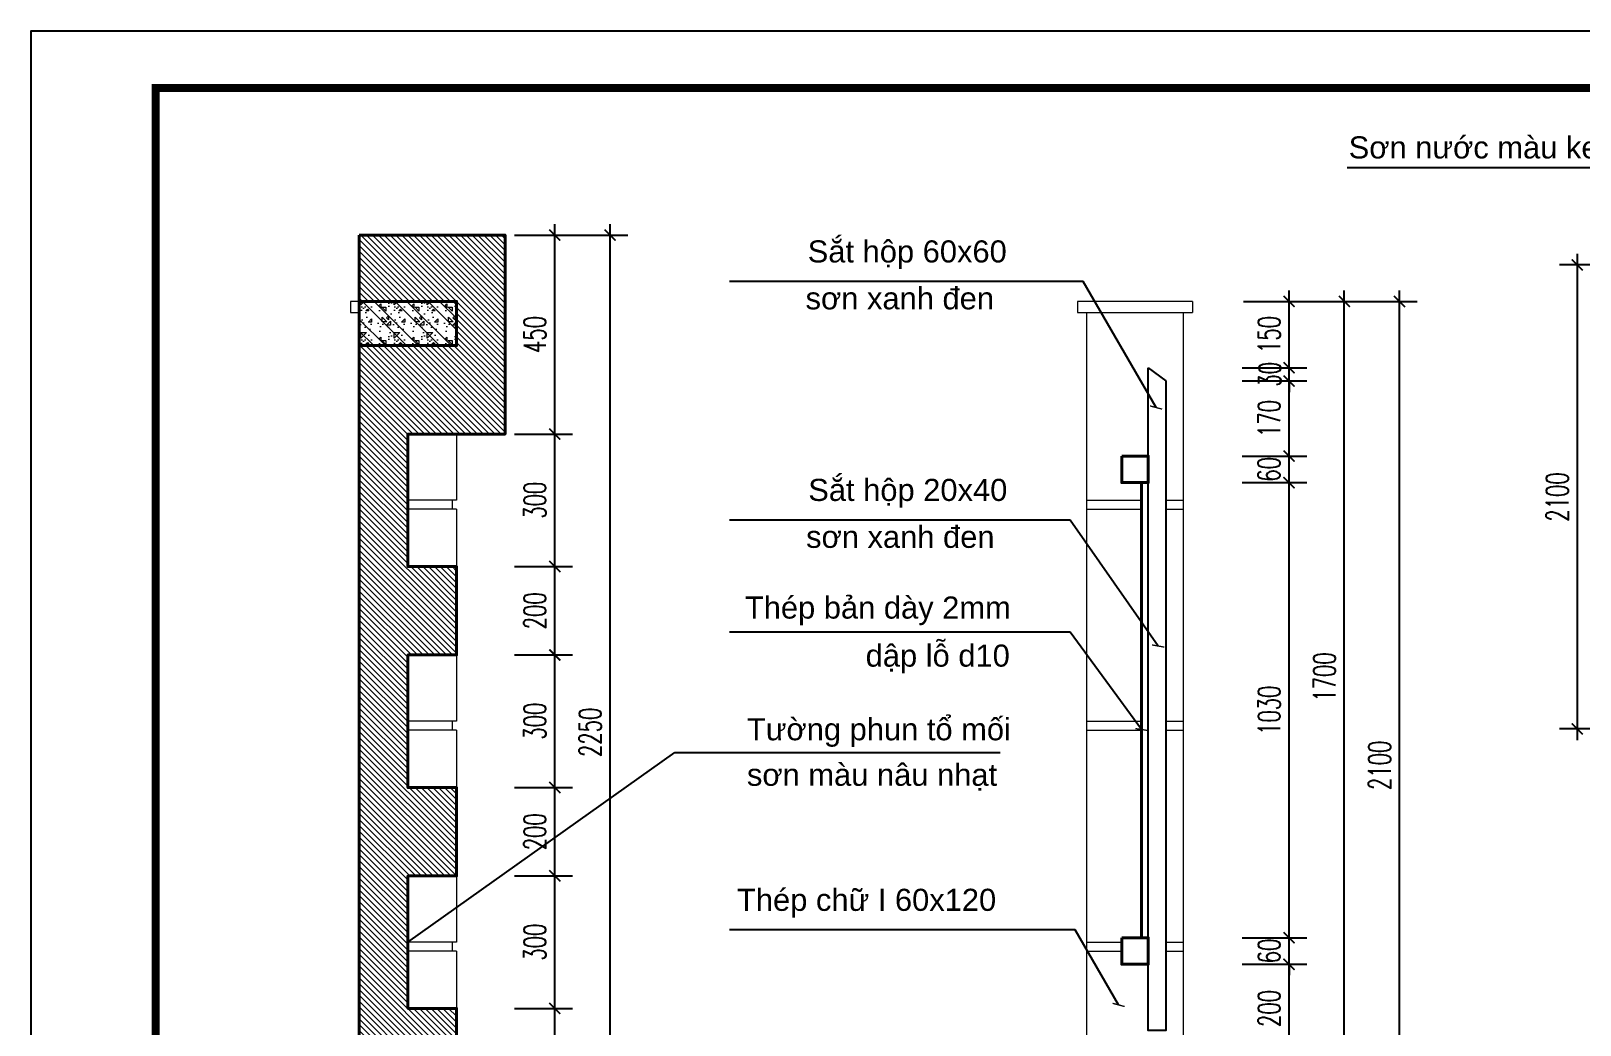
# Model space of a CAD drawing. Header units: millimetres. Extents: x -229618 to 2906, y -178063 to 96806.
# Drawn here: x -147429 to -140418, y -68350 to -63851 of the extents above; entities that cross this region are included whole.
import ezdxf

# ---------------------------------------------------------------- set-up
doc = ezdxf.new("R2010")
doc.units = ezdxf.units.MM
doc.header["$LTSCALE"] = 200
doc.header["$MEASUREMENT"] = 0
doc.header["$PDMODE"] = 3
doc.header["$PDSIZE"] = 50
doc.layers.get('0').update_dxf_attribs({"color": 95, "linetype": 'CONTINUOUS'})
doc.layers.get('DEFPOINTS').update_dxf_attribs({"linetype": 'CONTINUOUS'})
for name, color, linetype, lineweight in [('cat', 1, 'CONTINUOUS', 40), ('hatch', 250, 'CONTINUOUS', 5), ('thay', 7, 'CONTINUOUS', 18)]:
    doc.layers.add(name, color=color, linetype=linetype, lineweight=lineweight)
for name, color, linetype in [('CUA', 145, 'CONTINUOUS'), ('DIM', 251, 'CONTINUOUS'), ('KHUNGTEN', 7, 'CONTINUOUS'), ('TEXT', 33, 'CONTINUOUS')]:
    doc.layers.add(name, color=color, linetype=linetype)
doc.layers.add('in', color=203, linetype='CONTINUOUS', lineweight=5, plot=False)
doc.styles.add('Arial iso', font='vnarial_0.ttf')
doc.styles.add('Scale', font='vnsimli.shx', dxfattribs={"width": 0.65, "bigfont": 'bigfont.shx'})
doc.dimstyles.new('Scale', dxfattribs={"dimscale": 75, "dimtxt": 2, "dimasz": 1, "dimexe": 1.6, "dimexo": 0, "dimgap": 0.8, "dimtad": 1, "dimdec": 0, "dimzin": 0, "dimdsep": 46, "dimtxsty": 'Scale', "dimblk": 'ARCHTICK', "dimcen": 0.1, "dimdle": 1, "dimclrd": 256, "dimclre": 256, "dimclrt": 3, "dimadec": 0, "dimazin": 0, "dimtfac": 1, "dimtdec": 0, "dimtix": 1, "dimtmove": 2, "dimatfit": 3, "dimldrblk": 'ARCHTICK', "dimfxl": 0, "dimtolj": 1, "dimtzin": 0, "dimarcsym": 0})

# ---------------------------------------------------------------- blocks, each defined once
blk = doc.blocks.new('KhungA3')
at = {"layer": 'DEFPOINTS', "color": 8}
blk.add_lwpolyline([(-3.74, 3.81), (416.31, 3.81), (416.31, 300.81), (-3.74, 300.81)], close=True, dxfattribs=at)
at = {"layer": 'KHUNGTEN', "color": 4, "const_width": 0.724}
blk.add_lwpolyline([(7.54, 8.99), (411.13, 8.99), (411.13, 295.64), (7.54, 295.64)], close=True, dxfattribs=at)
blk = doc.blocks.new('_ArchTick')
at = {"color": 0, "linetype": 'ByBlock', "const_width": 0.15}
blk.add_lwpolyline([(-0.5, -0.5), (0.5, 0.5)], dxfattribs=at)
blk = doc.blocks.new('*D1586')
at = {"layer": 'DEFPOINTS', "color": 0}
for p in [(-141947.7, -68074.7), (-141735.2, -68074.7), (-141947.7, -68474.7)]:
    blk.add_point(p, dxfattribs=at)
at = {"layer": 'DIM', "lineweight": -2}
for p, q in [((-141735.2, -68524.7), (-141735.2, -68024.7)), ((-141947.7, -68074.7), (-141655.2, -68074.7)), ((-141947.7, -68474.7), (-141655.2, -68474.7))]:
    blk.add_line(p, q, dxfattribs=at)
at = {"layer": 'DIM', "lineweight": -2, "xscale": 50, "yscale": 50, "zscale": 50}
for p, rotation in [((-141735.2, -68074.7), 90), ((-141735.2, -68474.7), 270)]:
    blk.add_blockref('_ArchTick', p, dxfattribs=dict(at, rotation=rotation))
at = {"layer": 'DIM', "color": 3, "insert": (-141825.2, -68274.7), "char_height": 100, "attachment_point": 5, "rotation": 90, "style": 'Scale'}
blk.add_mtext('\\A1;200', dxfattribs=at)
blk = doc.blocks.new('*D1587')
at = {"layer": 'DEFPOINTS', "color": 0}
for p in [(-141947.7, -67954.7), (-141735.2, -67954.7), (-141947.7, -68074.7)]:
    blk.add_point(p, dxfattribs=at)
at = {"layer": 'DIM', "lineweight": -2}
for p, q in [((-141735.2, -67954.7), (-141735.2, -67904.7)), ((-141947.7, -67954.7), (-141655.2, -67954.7)), ((-141735.2, -68074.7), (-141735.2, -67954.7)), ((-141947.7, -68074.7), (-141655.2, -68074.7)), ((-141735.2, -68074.7), (-141735.2, -68124.7))]:
    blk.add_line(p, q, dxfattribs=at)
at = {"layer": 'DIM', "lineweight": -2, "xscale": 50, "yscale": 50, "zscale": 50}
for p, rotation in [((-141735.2, -67954.7), 270), ((-141735.2, -68074.7), 90)]:
    blk.add_blockref('_ArchTick', p, dxfattribs=dict(at, rotation=rotation))
at = {"layer": 'DIM', "color": 3, "insert": (-141825.2, -68014.7), "char_height": 100, "attachment_point": 5, "rotation": 90, "style": 'Scale'}
blk.add_mtext('\\A1;60', dxfattribs=at)
blk = doc.blocks.new('*D1588')
at = {"layer": 'DEFPOINTS', "color": 0}
for p in [(-141947.7, -65894.7), (-141735.2, -65894.7), (-141947.7, -67954.7)]:
    blk.add_point(p, dxfattribs=at)
at = {"layer": 'DIM', "lineweight": -2}
for p, q in [((-141947.7, -65894.7), (-141655.2, -65894.7)), ((-141735.2, -68004.7), (-141735.2, -65844.7)), ((-141947.7, -67954.7), (-141655.2, -67954.7))]:
    blk.add_line(p, q, dxfattribs=at)
at = {"layer": 'DIM', "lineweight": -2, "xscale": 50, "yscale": 50, "zscale": 50}
for p, rotation in [((-141735.2, -65894.7), 90), ((-141735.2, -67954.7), 270)]:
    blk.add_blockref('_ArchTick', p, dxfattribs=dict(at, rotation=rotation))
at = {"layer": 'DIM', "color": 3, "insert": (-141825.2, -66924.7), "char_height": 100, "attachment_point": 5, "rotation": 90, "style": 'Scale'}
blk.add_mtext('\\A1;1030', dxfattribs=at)
blk = doc.blocks.new('*D1589')
at = {"layer": 'DEFPOINTS', "color": 0}
for p in [(-141947.7, -65774.7), (-141735.2, -65774.7), (-141947.7, -65894.7)]:
    blk.add_point(p, dxfattribs=at)
at = {"layer": 'DIM', "lineweight": -2}
for p, q in [((-141735.2, -65944.7), (-141735.2, -65724.7)), ((-141947.7, -65774.7), (-141655.2, -65774.7)), ((-141947.7, -65894.7), (-141655.2, -65894.7))]:
    blk.add_line(p, q, dxfattribs=at)
at = {"layer": 'DIM', "lineweight": -2, "xscale": 50, "yscale": 50, "zscale": 50}
for p, rotation in [((-141735.2, -65774.7), 90), ((-141735.2, -65894.7), 270)]:
    blk.add_blockref('_ArchTick', p, dxfattribs=dict(at, rotation=rotation))
at = {"layer": 'DIM', "color": 3, "insert": (-141826, -65834.7), "char_height": 100, "attachment_point": 5, "rotation": 90, "style": 'Scale'}
blk.add_mtext('\\A1;60', dxfattribs=at)
blk = doc.blocks.new('*D1590')
at = {"layer": 'DEFPOINTS', "color": 0}
for p in [(-141947.7, -65434.7), (-141735.2, -65434.7), (-141947.7, -65774.7)]:
    blk.add_point(p, dxfattribs=at)
at = {"layer": 'DIM', "lineweight": -2}
for p, q in [((-141735.2, -65824.7), (-141735.2, -65384.7)), ((-141947.7, -65434.7), (-141655.2, -65434.7)), ((-141947.7, -65774.7), (-141655.2, -65774.7))]:
    blk.add_line(p, q, dxfattribs=at)
at = {"layer": 'DIM', "lineweight": -2, "xscale": 50, "yscale": 50, "zscale": 50}
for p, rotation in [((-141735.2, -65434.7), 90), ((-141735.2, -65774.7), 270)]:
    blk.add_blockref('_ArchTick', p, dxfattribs=dict(at, rotation=rotation))
at = {"layer": 'DIM', "color": 3, "insert": (-141825.2, -65604.7), "char_height": 100, "attachment_point": 5, "rotation": 90, "style": 'Scale'}
blk.add_mtext('\\A1;170', dxfattribs=at)
blk = doc.blocks.new('*D1591')
at = {"layer": 'DEFPOINTS', "color": 0}
for p in [(-141947.7, -65374.7), (-141735.2, -65374.7), (-141947.7, -65434.7)]:
    blk.add_point(p, dxfattribs=at)
at = {"layer": 'DIM', "lineweight": -2}
for p, q in [((-141735.2, -65374.7), (-141735.2, -65324.7)), ((-141947.7, -65374.7), (-141655.2, -65374.7)), ((-141735.2, -65434.7), (-141735.2, -65374.7)), ((-141947.7, -65434.7), (-141655.2, -65434.7)), ((-141735.2, -65434.7), (-141735.2, -65484.7))]:
    blk.add_line(p, q, dxfattribs=at)
at = {"layer": 'DIM', "lineweight": -2, "xscale": 50, "yscale": 50, "zscale": 50}
for p, rotation in [((-141735.2, -65374.7), 270), ((-141735.2, -65434.7), 90)]:
    blk.add_blockref('_ArchTick', p, dxfattribs=dict(at, rotation=rotation))
at = {"layer": 'DIM', "color": 3, "insert": (-141822.4, -65404.7), "char_height": 100, "attachment_point": 5, "rotation": 90, "style": 'Scale'}
blk.add_mtext('\\A1;30', dxfattribs=at)
blk = doc.blocks.new('*D1593')
at = {"layer": 'DEFPOINTS', "color": 0}
for p in [(-141940.7, -65074.7), (-141485.2, -65074.7), (-141940.7, -68474.7)]:
    blk.add_point(p, dxfattribs=at)
at = {"layer": 'DIM', "lineweight": -2}
for p, q in [((-141485.2, -68524.7), (-141485.2, -65024.7)), ((-141940.7, -65074.7), (-141405.2, -65074.7)), ((-141940.7, -68474.7), (-141405.2, -68474.7))]:
    blk.add_line(p, q, dxfattribs=at)
at = {"layer": 'DIM', "lineweight": -2, "xscale": 50, "yscale": 50, "zscale": 50}
for p, rotation in [((-141485.2, -65074.7), 90), ((-141485.2, -68474.7), 270)]:
    blk.add_blockref('_ArchTick', p, dxfattribs=dict(at, rotation=rotation))
at = {"layer": 'DIM', "color": 3, "insert": (-141575.2, -66774.7), "char_height": 100, "attachment_point": 5, "rotation": 90, "style": 'Scale'}
blk.add_mtext('\\A1;1700', dxfattribs=at)
blk = doc.blocks.new('*D1610')
at = {"layer": 'DEFPOINTS', "color": 0}
for p in [(-139923.6, -64909.7), (-140431.3, -67009.7), (-139923.6, -67009.7)]:
    blk.add_point(p, dxfattribs=at)
at = {"layer": 'DIM', "lineweight": -2}
for p, q in [((-139923.6, -64909.7), (-140511.3, -64909.7)), ((-140431.3, -64859.7), (-140431.3, -67059.7)), ((-139923.6, -67009.7), (-140511.3, -67009.7))]:
    blk.add_line(p, q, dxfattribs=at)
at = {"layer": 'DIM', "lineweight": -2, "xscale": 50, "yscale": 50, "zscale": 50}
for p, rotation in [((-140431.3, -64909.7), 90), ((-140431.3, -67009.7), 270)]:
    blk.add_blockref('_ArchTick', p, dxfattribs=dict(at, rotation=rotation))
at = {"layer": 'DIM', "color": 3, "insert": (-140521.3, -65959.7), "char_height": 100, "attachment_point": 5, "rotation": 90, "style": 'Scale'}
blk.add_mtext('\\A1;2100', dxfattribs=at)
blk = doc.blocks.new('*D1615')
at = {"layer": 'DEFPOINTS', "color": 0}
for p in [(-141940.7, -65074.7), (-141235.2, -65074.7), (-141940.7, -69274.7)]:
    blk.add_point(p, dxfattribs=at)
at = {"layer": 'DIM', "lineweight": -2}
for p, q in [((-141235.2, -69324.7), (-141235.2, -65024.7)), ((-141940.7, -65074.7), (-141155.2, -65074.7)), ((-141940.7, -69274.7), (-141155.2, -69274.7))]:
    blk.add_line(p, q, dxfattribs=at)
at = {"layer": 'DIM', "lineweight": -2, "xscale": 50, "yscale": 50, "zscale": 50}
for p, rotation in [((-141235.2, -65074.7), 90), ((-141235.2, -69274.7), 270)]:
    blk.add_blockref('_ArchTick', p, dxfattribs=dict(at, rotation=rotation))
at = {"layer": 'DIM', "color": 3, "insert": (-141325.2, -67174.7), "char_height": 100, "attachment_point": 5, "rotation": 90, "style": 'Scale'}
blk.add_mtext('\\A1;2100', dxfattribs=at)
blk = doc.blocks.new('*D1616')
at = {"layer": 'DEFPOINTS', "color": 0}
for p in [(-145240.6, -68274.7), (-145058.2, -68274.7), (-145240.6, -69274.7)]:
    blk.add_point(p, dxfattribs=at)
at = {"layer": 'DIM', "lineweight": -2}
for p, q in [((-145240.6, -68274.7), (-144978.2, -68274.7)), ((-145058.2, -69324.7), (-145058.2, -68224.7)), ((-145240.6, -69274.7), (-144978.2, -69274.7))]:
    blk.add_line(p, q, dxfattribs=at)
at = {"layer": 'DIM', "lineweight": -2, "xscale": 50, "yscale": 50, "zscale": 50}
for p, rotation in [((-145058.2, -68274.7), 90), ((-145058.2, -69274.7), 270)]:
    blk.add_blockref('_ArchTick', p, dxfattribs=dict(at, rotation=rotation))
at = {"layer": 'DIM', "color": 3, "insert": (-145148.2, -68774.7), "char_height": 100, "attachment_point": 5, "rotation": 90, "style": 'Scale'}
blk.add_mtext('\\A1;500', dxfattribs=at)
blk = doc.blocks.new('*D1617')
at = {"layer": 'DEFPOINTS', "color": 0}
for p in [(-145240.6, -67674.7), (-145058.2, -67674.7), (-145240.6, -68274.7)]:
    blk.add_point(p, dxfattribs=at)
at = {"layer": 'DIM', "lineweight": -2}
for p, q in [((-145058.2, -68324.7), (-145058.2, -67624.7)), ((-145240.6, -67674.7), (-144978.2, -67674.7)), ((-145240.6, -68274.7), (-144978.2, -68274.7))]:
    blk.add_line(p, q, dxfattribs=at)
at = {"layer": 'DIM', "lineweight": -2, "xscale": 50, "yscale": 50, "zscale": 50}
for p, rotation in [((-145058.2, -67674.7), 90), ((-145058.2, -68274.7), 270)]:
    blk.add_blockref('_ArchTick', p, dxfattribs=dict(at, rotation=rotation))
at = {"layer": 'DIM', "color": 3, "insert": (-145148.2, -67974.7), "char_height": 100, "attachment_point": 5, "rotation": 90, "style": 'Scale'}
blk.add_mtext('\\A1;300', dxfattribs=at)
blk = doc.blocks.new('*D1618')
at = {"layer": 'DEFPOINTS', "color": 0}
for p in [(-145240.6, -67274.7), (-145058.2, -67274.7), (-145240.6, -67674.7)]:
    blk.add_point(p, dxfattribs=at)
at = {"layer": 'DIM', "lineweight": -2}
for p, q in [((-145058.2, -67724.7), (-145058.2, -67224.7)), ((-145240.6, -67274.7), (-144978.2, -67274.7)), ((-145240.6, -67674.7), (-144978.2, -67674.7))]:
    blk.add_line(p, q, dxfattribs=at)
at = {"layer": 'DIM', "lineweight": -2, "xscale": 50, "yscale": 50, "zscale": 50}
for p, rotation in [((-145058.2, -67274.7), 90), ((-145058.2, -67674.7), 270)]:
    blk.add_blockref('_ArchTick', p, dxfattribs=dict(at, rotation=rotation))
at = {"layer": 'DIM', "color": 3, "insert": (-145148.2, -67474.7), "char_height": 100, "attachment_point": 5, "rotation": 90, "style": 'Scale'}
blk.add_mtext('\\A1;200', dxfattribs=at)
blk = doc.blocks.new('*D1619')
at = {"layer": 'DEFPOINTS', "color": 0}
for p in [(-145240.6, -66674.7), (-145058.2, -66674.7), (-145240.6, -67274.7)]:
    blk.add_point(p, dxfattribs=at)
at = {"layer": 'DIM', "lineweight": -2}
for p, q in [((-145058.2, -67324.7), (-145058.2, -66624.7)), ((-145240.6, -66674.7), (-144978.2, -66674.7)), ((-145240.6, -67274.7), (-144978.2, -67274.7))]:
    blk.add_line(p, q, dxfattribs=at)
at = {"layer": 'DIM', "lineweight": -2, "xscale": 50, "yscale": 50, "zscale": 50}
for p, rotation in [((-145058.2, -66674.7), 90), ((-145058.2, -67274.7), 270)]:
    blk.add_blockref('_ArchTick', p, dxfattribs=dict(at, rotation=rotation))
at = {"layer": 'DIM', "color": 3, "insert": (-145148.2, -66974.7), "char_height": 100, "attachment_point": 5, "rotation": 90, "style": 'Scale'}
blk.add_mtext('\\A1;300', dxfattribs=at)
blk = doc.blocks.new('*D1620')
at = {"layer": 'DEFPOINTS', "color": 0}
for p in [(-145240.6, -66274.7), (-145058.2, -66274.7), (-145240.6, -66674.7)]:
    blk.add_point(p, dxfattribs=at)
at = {"layer": 'DIM', "lineweight": -2}
for p, q in [((-145058.2, -66724.7), (-145058.2, -66224.7)), ((-145240.6, -66274.7), (-144978.2, -66274.7)), ((-145240.6, -66674.7), (-144978.2, -66674.7))]:
    blk.add_line(p, q, dxfattribs=at)
at = {"layer": 'DIM', "lineweight": -2, "xscale": 50, "yscale": 50, "zscale": 50}
for p, rotation in [((-145058.2, -66274.7), 90), ((-145058.2, -66674.7), 270)]:
    blk.add_blockref('_ArchTick', p, dxfattribs=dict(at, rotation=rotation))
at = {"layer": 'DIM', "color": 3, "insert": (-145148.2, -66474.7), "char_height": 100, "attachment_point": 5, "rotation": 90, "style": 'Scale'}
blk.add_mtext('\\A1;200', dxfattribs=at)
blk = doc.blocks.new('*D1621')
at = {"layer": 'DEFPOINTS', "color": 0}
for p in [(-145240.6, -65674.7), (-145058.2, -65674.7), (-145240.6, -66274.7)]:
    blk.add_point(p, dxfattribs=at)
at = {"layer": 'DIM', "lineweight": -2}
for p, q in [((-145240.6, -65674.7), (-144978.2, -65674.7)), ((-145058.2, -66324.7), (-145058.2, -65624.7)), ((-145240.6, -66274.7), (-144978.2, -66274.7))]:
    blk.add_line(p, q, dxfattribs=at)
at = {"layer": 'DIM', "lineweight": -2, "xscale": 50, "yscale": 50, "zscale": 50}
for p, rotation in [((-145058.2, -65674.7), 90), ((-145058.2, -66274.7), 270)]:
    blk.add_blockref('_ArchTick', p, dxfattribs=dict(at, rotation=rotation))
at = {"layer": 'DIM', "color": 3, "insert": (-145148.2, -65974.7), "char_height": 100, "attachment_point": 5, "rotation": 90, "style": 'Scale'}
blk.add_mtext('\\A1;300', dxfattribs=at)
blk = doc.blocks.new('*D1622')
at = {"layer": 'DEFPOINTS', "color": 0}
for p in [(-145240.6, -64774.7), (-145058.2, -64774.7), (-145240.6, -65674.7)]:
    blk.add_point(p, dxfattribs=at)
at = {"layer": 'DIM', "lineweight": -2}
for p, q in [((-145058.2, -65724.7), (-145058.2, -64724.7)), ((-145240.6, -64774.7), (-144978.2, -64774.7)), ((-145240.6, -65674.7), (-144978.2, -65674.7))]:
    blk.add_line(p, q, dxfattribs=at)
at = {"layer": 'DIM', "lineweight": -2, "xscale": 50, "yscale": 50, "zscale": 50}
for p, rotation in [((-145058.2, -64774.7), 90), ((-145058.2, -65674.7), 270)]:
    blk.add_blockref('_ArchTick', p, dxfattribs=dict(at, rotation=rotation))
at = {"layer": 'DIM', "color": 3, "insert": (-145148.2, -65224.7), "char_height": 100, "attachment_point": 5, "rotation": 90, "style": 'Scale'}
blk.add_mtext('\\A1;450', dxfattribs=at)
blk = doc.blocks.new('*D1623')
at = {"layer": 'DEFPOINTS', "color": 0}
for p in [(-145240.6, -64774.7), (-144808.2, -64774.7), (-145240.6, -69274.7)]:
    blk.add_point(p, dxfattribs=at)
at = {"layer": 'DIM', "lineweight": -2}
for p, q in [((-144808.2, -69324.7), (-144808.2, -64724.7)), ((-145240.6, -64774.7), (-144728.2, -64774.7)), ((-145240.6, -69274.7), (-144728.2, -69274.7))]:
    blk.add_line(p, q, dxfattribs=at)
at = {"layer": 'DIM', "lineweight": -2, "xscale": 50, "yscale": 50, "zscale": 50}
for p, rotation in [((-144808.2, -64774.7), 90), ((-144808.2, -69274.7), 270)]:
    blk.add_blockref('_ArchTick', p, dxfattribs=dict(at, rotation=rotation))
at = {"layer": 'DIM', "color": 3, "insert": (-144898.2, -67024.7), "char_height": 100, "attachment_point": 5, "rotation": 90, "style": 'Scale'}
blk.add_mtext('\\A1;2250', dxfattribs=at)
blk = doc.blocks.new('*D1624')
at = {"layer": 'DEFPOINTS', "color": 0}
for p in [(-141940.7, -65074.7), (-141735.2, -65074.7), (-141947.7, -65374.7)]:
    blk.add_point(p, dxfattribs=at)
at = {"layer": 'DIM', "lineweight": -2}
for p, q in [((-141735.2, -65424.7), (-141735.2, -65024.7)), ((-141940.7, -65074.7), (-141655.2, -65074.7)), ((-141947.7, -65374.7), (-141655.2, -65374.7))]:
    blk.add_line(p, q, dxfattribs=at)
at = {"layer": 'DIM', "lineweight": -2, "xscale": 50, "yscale": 50, "zscale": 50}
for p, rotation in [((-141735.2, -65074.7), 90), ((-141735.2, -65374.7), 270)]:
    blk.add_blockref('_ArchTick', p, dxfattribs=dict(at, rotation=rotation))
at = {"layer": 'DIM', "color": 3, "insert": (-141825.2, -65224.7), "char_height": 100, "attachment_point": 5, "rotation": 90, "style": 'Scale'}
blk.add_mtext('\\A1;150', dxfattribs=at)

msp = doc.modelspace()

# ---------------------------------------------------------------- hatches: boundary and pattern name
at = {"layer": 'hatch'}
h = msp.add_hatch(dxfattribs=at)
h.set_pattern_fill('ANSI31', color=256, scale=150, style=0)
h.set_pattern_definition([(135, (-149168.331, 136244.083), (13.2582521, 13.2582521), [])])
h.paths.add_polyline_path([(-145943, -65274.7), (-145503, -65274.7), (-145503, -65074.7), (-145943, -65074.7), (-145943, -64774.7), (-145283, -64774.7), (-145283, -65674.7), (-145723, -65674.7), (-145723, -66274.7), (-145503, -66274.7), (-145503, -66674.7), (-145723, -66674.7), (-145723, -67274.7), (-145503, -67274.7), (-145503, -67674.7), (-145723, -67674.7), (-145723, -68274.7), (-145503, -68274.7), (-145503, -69274.7), (-145943, -69274.7)])
h = msp.add_hatch(dxfattribs=at)
h.set_pattern_fill('BT', color=256, scale=150, style=0)
h.set_pattern_definition([(180, (-149301.06, 136184.54), (0, 150), [0, -150]), (180, (-149195.09, 136249.4), (0, 150), [0, -150]), (180, (-149199.79, 136222.98), (0, 150), [0, -150]), (180, (-149252.62, 136235.31), (0, 150), [0, -150]), (180, (-149224.15, 136278.45), (0, 150), [0, -150]), (180, (-149216.52, 136259.37), (0, 150), [0, -150]), (180, (-149230.02, 136291.36), (0, 150), [0, -150]), (180, (-149209.18, 136303.98), (0, 150), [0, -150]), (180, (-149237.95, 136271.11), (0, 150), [0, -150]), (180, (-149189.8, 136271.7), (0, 150), [0, -150]), (180, (-149285.8, 136272.28), (0, 150), [0, -150]), (180, (-149307.52, 136276.39), (0, 150), [0, -150]), (180, (-149296.36, 136261.13), (0, 150), [0, -150]), (180, (-149299.59, 136240.59), (0, 150), [0, -150]), (180, (-149260.55, 136258.49), (0, 150), [0, -150]), (180, (-149259.37, 136217.12), (0, 150), [0, -150]), (180, (-149259.37, 136204.2), (0, 150), [0, -150]), (180, (-149188.34, 136201.27), (0, 150), [0, -150]), (180, (-149247.63, 136218.88), (0, 150), [0, -150]), (180, (-149248.22, 136168.99), (0, 150), [0, -150]), (180, (-149232.08, 136200.98), (0, 150), [0, -150]), (180, (-149233.25, 136186.3), (0, 150), [0, -150]), (180, (-149213.88, 136175.45), (0, 150), [0, -150]), (180, (-149223.86, 136195.4), (0, 150), [0, -150]), (180, (-149216.81, 136201.56), (0, 150), [0, -150]), (135, (-149296.1, 136196.96), (0, 150.000046), [12, -200.1321]), (45, (-149304.59, 136205.44), (150.000046, 0), [12, -200.1321]), (270, (-149296.1, 136213.93), (-150, -3e-14), [16.97055, -133.02945]), (7e-15, (-149290.9, 136198.87), (2e-14, -150), [18, -132]), (270, (-149272.9, 136198.87), (-150, -3e-14), [18, -132]), (135, (-149272.9, 136180.87), (0, 150.000046), [25.4559, -186.6762]), (90, (-149235.39, 136209.24), (150, 9e-15), [25.2, -124.8]), (7e-15, (-149235.39, 136234.44), (2e-14, -150), [25.2, -124.8]), (225, (-149210.19, 136234.44), (-150.000046, -3e-14), [35.6382, -176.4939]), (45, (-149214.04, 136182.27), (150.000046, 0), [10.5, -201.6321]), (315, (-149206.62, 136189.69), (2e-14, -150.000046), [10.5, -201.6321]), (180, (-149199.19, 136182.27), (0, 150), [14.84925, -135.15075]), (180, (-149268.87, 136283.67), (0, 150), [20.625, -129.375]), (90, (-149289.5, 136283.67), (150, 9e-15), [20.625, -129.375]), (315, (-149289.49, 136304.3), (2e-14, -150.000046), [29.1681, -182.96385]), (270, (-149251.52, 136286.66), (-150, -3e-14), [18.75, -131.25]), (180, (-149251.52, 136267.91), (0, 150), [18.75, -131.25]), (45, (-149270.27, 136267.91), (150.000046, 0), [26.51655, -185.61555]), (135, (-149261.06, 136292.44), (0, 150.000046), [12.75, -199.3821]), (45, (-149270.08, 136301.45), (150.000046, 0), [12.75, -199.3821]), (270, (-149261.06, 136310.47), (-150, -3e-14), [18.0312, -131.9688]), (45, (-149202.16, 136281.64), (150.000046, 0), [21.21315, -190.9188]), (180, (-149187.16, 136281.64), (0, 150), [15, -135]), (270, (-149187.16, 136296.64), (-150, -3e-14), [15, -135]), (135, (-149176.12, 136165.3), (74.24621, 74.24621), []), (135, (-149228.62, 136165.3), (74.24621, 74.24621), [])])
h.paths.add_polyline_path([(-145943, -65074.7), (-145503, -65074.7), (-145503, -65274.7), (-145943, -65274.7)])

# ---------------------------------------------------------------- linework, layer by layer
at = {"layer": 'cat'}
for points in [[(-145943, -64774.7), (-145283, -64774.7), (-145283, -65674.7), (-145723, -65674.7), (-145723, -66274.7), (-145503, -66274.7), (-145503, -66674.7), (-145723, -66674.7), (-145723, -67274.7), (-145503, -67274.7), (-145503, -67674.7), (-145723, -67674.7), (-145723, -68274.7), (-145503, -68274.7), (-145503, -69501.3)], [(-145943, -69501.3), (-145943, -64774.7)], [(-142402.4, -65894.7), (-142402.4, -67954.7)]]:
    msp.add_lwpolyline(points, dxfattribs=at)
for points in [[(-145943, -65074.7), (-145503, -65074.7), (-145503, -65274.7), (-145943, -65274.7)], [(-142492.4, -65774.7), (-142372.4, -65774.7), (-142372.4, -65894.7), (-142492.4, -65894.7)], [(-142492.4, -67954.7), (-142372.4, -67954.7), (-142372.4, -68074.7), (-142492.4, -68074.7)]]:
    msp.add_lwpolyline(points, close=True, dxfattribs=at)
at = {"layer": 'CUA'}
msp.add_line((-142372.4, -65374.7), (-142292.4, -65434.7), dxfattribs=at)
msp.add_lwpolyline([(-142292.4, -65434.7), (-142292.4, -68374.7), (-142372.4, -68374.7), (-142372.4, -65374.7)], dxfattribs=at)
at = {"layer": 'hatch'}
for p, q in [((-142652.4, -65974.7), (-142402.4, -65974.7)), ((-142652.4, -66014.7), (-142402.4, -66014.7)), ((-142292.4, -65974.7), (-142212.4, -65974.7)), ((-142292.4, -66014.7), (-142212.4, -66014.7)), ((-142652.4, -66974.7), (-142402.4, -66974.7)), ((-142652.4, -67014.7), (-142402.4, -67014.7)), ((-142292.4, -66974.7), (-142212.4, -66974.7)), ((-142292.4, -67014.7), (-142212.4, -67014.7)), ((-142652.4, -67974.7), (-142492.4, -67974.7)), ((-142292.4, -67974.7), (-142212.4, -67974.7)), ((-142652.4, -68014.7), (-142492.4, -68014.7)), ((-142292.4, -68014.7), (-142212.4, -68014.7))]:
    msp.add_line(p, q, dxfattribs=at)
at = {"layer": 'in'}
msp.add_lwpolyline([(-147428.7, -63850.5), (-126426.6, -63850.5), (-126426.6, -78700.5), (-147428.7, -78700.5)], close=True, dxfattribs=at)
at = {"layer": 'thay'}
for p, q in [((-145983, -65074.7), (-145983, -65124.7)), ((-145943, -65074.7), (-145983, -65074.7)), ((-142692.4, -65074.7), (-142692.4, -65124.7)), ((-142172.4, -65074.7), (-142692.4, -65074.7)), ((-142652.4, -65124.7), (-142652.4, -68474.7)), ((-142172.4, -65074.7), (-142172.4, -65124.7)), ((-145503, -65674.7), (-145503, -65974.7)), ((-145503, -65974.7), (-145723, -65974.7)), ((-145503, -66014.7), (-145723, -66014.7)), ((-145523, -65974.7), (-145523, -66014.7)), ((-145503, -66014.7), (-145503, -66274.7)), ((-145503, -66674.7), (-145503, -66974.7)), ((-145503, -66974.7), (-145723, -66974.7)), ((-145503, -67014.7), (-145723, -67014.7)), ((-145523, -66974.7), (-145523, -67014.7)), ((-145503, -67014.7), (-145503, -67274.7)), ((-145503, -67674.7), (-145503, -67974.7)), ((-145503, -67974.7), (-145723, -67974.7)), ((-145523, -67974.7), (-145523, -68014.7)), ((-145503, -68014.7), (-145723, -68014.7)), ((-145503, -68014.7), (-145503, -68274.7))]:
    msp.add_line(p, q, dxfattribs=at)
at = {"layer": 'thay', "linetype": 'Continuous'}
for p, q in [((-145983, -65124.7), (-145943, -65124.7)), ((-142692.4, -65124.7), (-142172.4, -65124.7)), ((-142212.4, -68474.7), (-142212.4, -65124.7))]:
    msp.add_line(p, q, dxfattribs=at)

# ---------------------------------------------------------------- block references
at = {"layer": 'thay', "xscale": 50, "yscale": 50, "zscale": 50.00000000000006}
msp.add_blockref('KhungA3', (-147241.8, -78891.2), dxfattribs=at)

# ---------------------------------------------------------------- texts
at = {"layer": 'TEXT', "style": 'Arial iso'}
for s, p in [('S¬n n\xadíc mµu kem ', (-141465.4, -64427.5)), ('S¾t hép 60x60', (-143913.6, -64898.3)), ('s¬n xanh ®en ', (-143923.2, -65110.5)), ('S¾t hép 20x40', (-143911.1, -65977.7)), ('s¬n xanh ®en ', (-143920.8, -66190)), ('ThÐp b¶n dµy 2mm', (-144198, -66510.1)), ('dËp lç d10 ', (-143651.3, -66727.6)), ('T\xadêng phun tæ mèi ', (-144188.6, -67060.9)), ('s¬n mµu n©u nh¹t', (-144188.6, -67266.9)), ('ThÐp ch÷ I 60x120 ', (-144233.5, -67833))]:
    msp.add_text(s, height=100, dxfattribs=at).set_placement(p)

# ---------------------------------------------------------------- dimensions: what is measured, and where the dimension line sits
at = {"layer": 'DIM'}
for base, p1, p2, override, picture, middle in [((-145058.2, -64774.7), (-145240.6, -65674.7), (-145240.6, -64774.7), {"dimscale": 50, "dimlfac": 0.5}, '*D1622', (-145148.2, -65224.7)), ((-144808.2, -64774.7), (-145240.6, -69274.7), (-145240.6, -64774.7), {"dimscale": 50, "dimlfac": 0.5}, '*D1623', (-144898.2, -67024.7)), ((-140431.3, -67009.7), (-139923.6, -64909.7), (-139923.6, -67009.7), {"dimscale": 50}, '*D1610', (-140521.3, -65959.7)), ((-141735.2, -65074.7), (-141947.7, -65374.7), (-141940.7, -65074.7), {"dimscale": 50, "dimlfac": 0.5}, '*D1624', (-141825.2, -65224.7)), ((-141485.2, -65074.7), (-141940.7, -68474.7), (-141940.7, -65074.7), {"dimscale": 50, "dimlfac": 0.5}, '*D1593', (-141575.2, -66774.7)), ((-141235.2, -65074.7), (-141940.7, -69274.7), (-141940.7, -65074.7), {"dimscale": 50, "dimlfac": 0.5}, '*D1615', (-141325.2, -67174.7)), ((-141735.2, -65434.7), (-141947.7, -65774.7), (-141947.7, -65434.7), {"dimscale": 50, "dimlfac": 0.5}, '*D1590', (-141825.2, -65604.7)), ((-145058.2, -65674.7), (-145240.6, -66274.7), (-145240.6, -65674.7), {"dimscale": 50, "dimlfac": 0.5}, '*D1621', (-145148.2, -65974.7)), ((-141735.2, -65894.7), (-141947.7, -67954.7), (-141947.7, -65894.7), {"dimscale": 50, "dimlfac": 0.5}, '*D1588', (-141825.2, -66924.7)), ((-145058.2, -66274.7), (-145240.6, -66674.7), (-145240.6, -66274.7), {"dimscale": 50, "dimlfac": 0.5}, '*D1620', (-145148.2, -66474.7)), ((-145058.2, -66674.7), (-145240.6, -67274.7), (-145240.6, -66674.7), {"dimscale": 50, "dimlfac": 0.5}, '*D1619', (-145148.2, -66974.7)), ((-145058.2, -67274.7), (-145240.6, -67674.7), (-145240.6, -67274.7), {"dimscale": 50, "dimlfac": 0.5}, '*D1618', (-145148.2, -67474.7)), ((-145058.2, -67674.7), (-145240.6, -68274.7), (-145240.6, -67674.7), {"dimscale": 50, "dimlfac": 0.5}, '*D1617', (-145148.2, -67974.7)), ((-141735.2, -67954.7), (-141947.7, -68074.7), (-141947.7, -67954.7), {"dimscale": 50, "dimlfac": 0.5}, '*D1587', (-141825.2, -68014.7)), ((-141735.2, -68074.7), (-141947.7, -68474.7), (-141947.7, -68074.7), {"dimscale": 50, "dimlfac": 0.5}, '*D1586', (-141825.2, -68274.7)), ((-145058.2, -68274.7), (-145240.6, -69274.7), (-145240.6, -68274.7), {"dimscale": 50, "dimlfac": 0.5}, '*D1616', (-145148.2, -68774.7))]:
    dim = msp.add_linear_dim(base=base, p1=p1, p2=p2, angle=90, dimstyle='Scale', override=override, dxfattribs=at)
    dim.commit()
    dim.dimension.update_dxf_attribs({"geometry": picture, "text_midpoint": middle})
for base, p1, p2, picture, middle in [((-141735.2, -65374.7), (-141947.7, -65434.7), (-141947.7, -65374.7), '*D1591', (-141822.4, -65404.7)), ((-141735.2, -65774.7), (-141947.7, -65894.7), (-141947.7, -65774.7), '*D1589', (-141826, -65834.7))]:
    dim = msp.add_linear_dim(base=base, p1=p1, p2=p2, angle=90, dimstyle='Scale', override={"dimscale": 50, "dimlfac": 0.5}, dxfattribs=at)
    dim.commit()
    dim.dimension.update_dxf_attribs({"geometry": picture, "text_midpoint": middle, "dimtype": 160})

# ---------------------------------------------------------------- leaders
for points, override in [([(-139804.3, -65092.8), (-140158.2, -64470.6), (-141472.8, -64470.6)], {"dimscale": 40, "dimgap": 0.7, "dimtad": 0}), ([(-142337, -65554.9), (-142666.9, -64984.4), (-144268, -64984.4)], {"dimscale": 40, "dimgap": 0.7, "dimtad": 0}), ([(-142327.4, -66634.3), (-142726.2, -66063.9), (-144268, -66063.9)], {"dimscale": 40, "dimgap": 0.7, "dimtad": 0}), ([(-142402.4, -67012.3), (-142726.2, -66571.5), (-144268, -66571.5)], {"dimscale": 40, "dimgap": 0.7, "dimtad": 0}), ([(-145723, -67974.7), (-144515.3, -67115.5), (-143042.3, -67115.5)], {"dimscale": 25, "dimgap": 0.7, "dimtad": 0}), ([(-142506.6, -68258.7), (-142703, -67919.2), (-144268, -67919.2)], {"dimscale": 40, "dimgap": 0.7, "dimtad": 0})]:
    msp.add_leader(points, dimstyle='Scale', override=override, dxfattribs=at)

doc.saveas('drawing.dxf')
